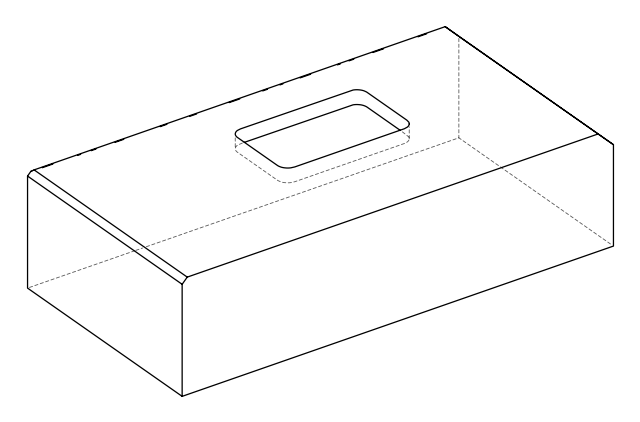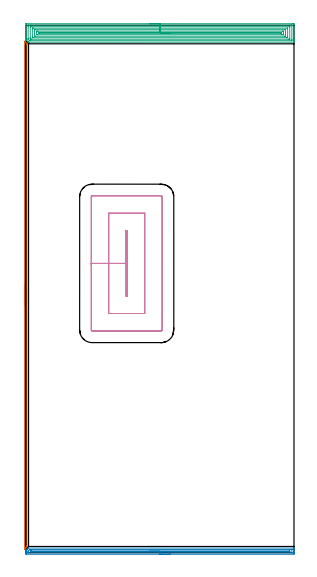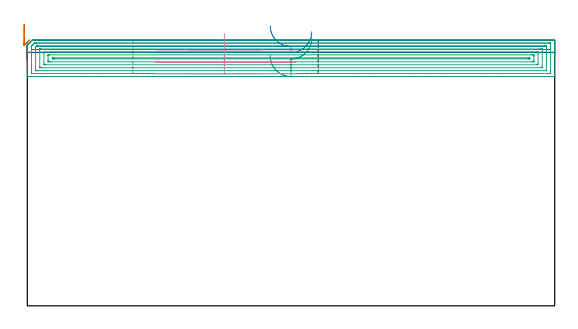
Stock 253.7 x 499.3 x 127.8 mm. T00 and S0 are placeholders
(PLAN: 4 operations, 1 tool changes, 29.9 min)
(1 AREA_MILL | FG_CHAMFER_SURFACE | UGT0205_001 | 3.99 min | 1397 mm3)
(2 AREA_MILL_1 | FG_CHAMFER_SURFACE_1 | UGT0205_001 | 6.23 min | 4397 mm3)
(3 AREA_MILL_2 | FG_CHAMFER_SURFACE_2 | UGT0205_001 | 14.41 min | 38846 mm3)
(4 MILL_RECTANGULAR_POCKET | POCKET_RECTANGULAR_STRAIGHT | UGT0201_105 | Follow Part, ap 5.5, ae 75% | 5.24 min | 213254 mm3)
(TOOL UGT0205_001 | Chamfer Mill 20 x 3 x 45 deg. | D20 FL50 Z2)
(TOOL UGT0201_105 | End Mill 22 mm | D22 FL25 Z2)
(OP 1 AREA_MILL)
G17 G21 G94 G90
T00 M6
G54
G17 G0 G90 X-1.5 Y233.85 S1061 M3
G43 Z137.8 H0
Z135.4
G94 G1 Y233.888 Z134.528 F250.
Y234.002 Z133.664
Y234.191 Z132.812
Y234.453 Z131.98
Y234.787 Z131.174
Y235.19 Z130.4
Y235.659 Z129.664
Y236.19 Z128.972
Y236.779 Z128.329
Y237.422 Z127.74
Y238.114 Z127.208
Y238.85 Z126.74
Y239.624 Z126.337
Y240.43 Z126.003
Y241.262 Z125.741
Y242.114 Z125.552
Y242.978 Z125.438
Y243.85 Z125.4
X-1.499 Y484.184 Z125.399
X-1.495 Y484.186 Z125.403
X-1.485 Y484.184 Z125.414
X-1.136 Y483.836 Z125.764
X-0.887 Y483.589 Z126.01
X-0.736 Y483.439 Z126.159
X-0.592 Y483.293 Z126.306
X-0.441 Y483.142 Z126.457
X-0.3 Y483.002 Z126.596
X-0.165 Y482.867 Z126.732
X0.005 Y482.696 Z126.903
X0.573 Y482.129 Z127.469
X0.897 Y481.803 Z127.797
X0.898 Y481.799 Z127.798
X0.9 Y480.91 Z127.8
Y6.79
X0.897 Y5.9 Z127.797
Y5.897
X0.573 Y5.571 Z127.469
X-0.165 Y4.833 Z126.732
X-0.3 Y4.698 Z126.596
X-0.441 Y4.558 Z126.457
X-0.592 Y4.407 Z126.306
X-0.736 Y4.261 Z126.159
X-0.887 Y4.112 Z126.01
X-1.019 Y3.98 Z125.879
X-1.173 Y3.825 Z125.722
X-1.334 Y3.665 Z125.564
X-1.397 Y3.602 Z125.501
X-1.495 Y3.516 Z125.402
X-1.499 Y3.525 Z125.399
X-1.5 Y243.85 Z125.4
Y244.722 Z125.438
Y245.587 Z125.552
Y246.438 Z125.741
Y247.27 Z126.003
Y248.076 Z126.337
Y248.85 Z126.74
Y249.586 Z127.208
Y250.278 Z127.74
Y250.921 Z128.329
Y251.51 Z128.972
Y252.042 Z129.664
Y252.51 Z130.4
Y252.913 Z131.174
Y253.247 Z131.98
Y253.509 Z132.812
Y253.698 Z133.664
Y253.812 Z134.528
Y253.85 Z135.4
G0 Z137.8
M5
M2
(OP 2 AREA_MILL_1)
G17 G21 G94 G90
T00 M6
G54
G17 G0 G90 X136.85 Y-1.5 S1061 M3
G43 Z137.8 H0
Z131.9
G94 G1 X136.812 Z131.028 F250.
X136.698 Z130.164
X136.509 Z129.312
X136.247 Z128.48
X135.913 Z127.674
X135.51 Z126.9
X135.042 Z126.164
X134.51 Z125.472
X133.921 Z124.829
X133.278 Z124.24
X132.586 Z123.708
X131.85 Z123.24
X131.076 Z122.837
X130.27 Z122.503
X129.438 Z122.241
X128.586 Z122.052
X127.722 Z121.938
X126.85 Z121.9
X0.602
X0.267 Y-1.497
X0.01 Y-1.492 Z121.903
X0. Y-1.169 Z122.225
Y-0.601 Z122.796
Y-0.296 Z123.1
Y0.272 Z123.668
Y0.577 Z123.972
Y1.187 Z124.587
Y1.886 Z125.285
X0.001 Y1.954 Z125.353
X0.01 Y2.008 Z125.405
X0.156 Y2.157 Z125.555
X0.32 Y2.323 Z125.718
X0.48 Y2.482 Z125.879
X0.602 Y2.603 Z126.001
X0.757 Y2.759 Z126.154
X0.907 Y2.909 Z126.306
X1.048 Y3.049 Z126.447
X1.193 Y3.196 Z126.591
X1.335 Y3.336 Z126.734
X1.494 Y3.495 Z126.893
X1.63 Y3.632 Z127.028
X2.067 Y4.069 Z127.465
X2.386 Y4.387 Z127.786
X2.412 Y4.4 Z127.8
X253.544
X253.69 Y4.398 Z127.788
X253.697 Y4.286 Z127.678
X253.7 Y4.168 Z127.567
Y3.806 Z127.205
Y3.196 Z126.59
Y1.145 Z124.542
Y0.577 Z123.972
Y-0.012 Z123.384
Y-0.296 Z123.1
Y-0.885 Z122.511
X253.696 Y-1.169 Z122.227
X253.69 Y-1.493 Z121.904
X253.434 Y-1.497 Z121.901
X253.098 Y-1.5 Z121.9
X126.85
Y-0.086 Z123.314
X2.386 Y-0.085 Z123.315
X2.17 Y-0.084 Z123.316
X2.045 Y-0.081 Z123.319
X2.019 Y-0.079 Z123.321
X2.01 Y-0.068 Z123.332
X2.007 Y-0.044 Z123.356
X2.001 Y0.081 Z123.481
X2. Y0.577 Z123.977
X2.001 Y0.954 Z124.354
X2.008 Y1.45 Z124.85
X2.01 Y1.542 Z124.942
X2.067 Y1.607 Z125.007
X2.143 Y1.688 Z125.088
X2.386 Y1.937 Z125.337
X3.023 Y2.573 Z125.973
X3.279 Y2.826 Z126.226
X3.41 Y2.949 Z126.349
X3.445 Y2.979 Z126.379
X3.499 Y2.981 Z126.381
X4.171 Y2.985 Z126.385
X4.386
X251.313
X251.53 Y2.984 Z126.384
X251.655 Y2.981 Z126.381
X251.681 Y2.979 Z126.379
X251.69 Y2.968 Z126.368
X251.693 Y2.944 Z126.344
X251.699 Y2.819 Z126.219
Y0.2 Z123.6
X251.696 Y0.073 Z123.473
X251.69 Y-0.027 Z123.373
X251.685 Y-0.079 Z123.321
X251.651 Y-0.08 Z123.32
X251.313 Y-0.084 Z123.316
X251.098 Y-0.085 Z123.315
X250.421 Y-0.086 Z123.314
X126.85
Y1.328 Z124.728
X5.063 Y1.329 Z124.729
X4.291 Y1.332 Z124.732
X4.283 Y1.335 Z124.735
X4.267 Y1.356 Z124.756
X4.356 Y1.45 Z124.85
X4.432 Y1.525 Z124.925
X4.466 Y1.555 Z124.955
X4.498 Y1.565 Z124.965
X4.567 Y1.567 Z124.967
X4.815 Y1.57 Z124.97
X4.939 Y1.571 Z124.971
X5.063
X249.405
X249.529 Y1.57 Z124.97
X249.652 Y1.566 Z124.966
X249.681 Y1.565 Z124.965
X249.69 Y1.549 Z124.949
X249.694 Y1.506 Z124.906
X249.695 Y1.45 Z124.85
X249.69 Y1.367 Z124.767
X249.686 Y1.335 Z124.735
X249.649 Y1.333 Z124.733
X249.529 Y1.331 Z124.731
X248.761 Y1.329 Z124.729
X248.637 Y1.328 Z124.728
X126.85
X125.978 Z124.767
X125.113 Z124.88
X124.262 Z125.069
X123.43 Z125.332
X122.624 Z125.665
X121.85 Z126.068
X121.114 Z126.537
X120.422 Z127.068
X119.779 Z127.657
X119.19 Z128.301
X118.658 Z128.993
X118.19 Z129.728
X117.787 Z130.502
X117.453 Z131.308
X117.191 Z132.14
X117.002 Z132.992
X116.888 Z133.857
X116.85 Z134.728
G0 Z137.8
M5
M2
(OP 3 AREA_MILL_2)
G17 G21 G94 G90
T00 M6
G54
G17 G0 G90 X116.85 Y500.8 S1061 M3
G43 Z137.8 H0
Z120.3
G94 G1 X116.888 Z119.428 F250.
X117.002 Z118.564
X117.191 Z117.712
X117.453 Z116.88
X117.787 Z116.074
X118.19 Z115.3
X118.658 Z114.564
X119.19 Z113.872
X119.779 Z113.229
X120.422 Z112.64
X121.114 Z112.108
X121.85 Z111.64
X122.624 Z111.237
X123.43 Z110.903
X124.262 Z110.641
X125.113 Z110.452
X125.978 Z110.338
X126.85 Z110.3
X252.685
X253.098 Y500.799 Z110.301
X253.507 Y500.796 Z110.302
X253.69 Y500.792 Z110.305
X253.695 Y500.393 Z110.704
X253.7 Y499.801 Z111.296
Y487.22 Z123.875
Y485.77 Z125.327
Y484.585 Z126.51
Y483.971 Z127.128
Y483.584 Z127.515
X253.697 Y483.44 Z127.653
X253.69 Y483.302 Z127.788
X253.544 Y483.3 Z127.8
X3.279
X2.475 Y483.305 Z127.795
X2.4 Y483.307 Z127.793
X2.386 Y483.317 Z127.783
X1.993 Y483.707 Z127.393
X1.94 Y483.759 Z127.34
X0.129 Y485.57 Z125.528
X0.075 Y485.623 Z125.472
X0.01 Y485.698 Z125.393
X0.001 Y485.767 Z125.325
X0. Y486.209 Z124.89
Y486.606 Z124.494
Y487.22 Z123.876
Y488.405 Z122.692
Y488.976 Z122.118
Y500.393 Z110.704
X0.003 Y500.682 Z110.415
X0.01 Y500.792 Z110.305
X0.122 Y500.799 Z110.299
X0.602 Y500.8 Z110.3
X126.85
Y499.386 Z111.714
X251.313 Y499.385 Z111.715
X251.446
X251.664 Y499.38 Z111.72
X251.685 Y499.379 Z111.721
X251.69 Y499.367 Z111.733
X251.696 Y499.339 Z111.761
X251.698 Y499.312 Z111.788
X251.7 Y499.135 Z111.965
Y498.637 Z112.463
Y485.961 Z125.139
X251.698 Y485.463 Z125.637
X251.695 Y485.087 Z126.013
X251.684 Y484.721 Z126.379
X251.313 Y484.716 Z126.384
X251.181 Y484.715 Z126.385
X4.039 Y484.714 Z126.386
X3.659 Y484.716 Z126.384
X3.47 Y484.719 Z126.381
X3.45 Y484.721 Z126.379
X3.425 Y484.736 Z126.364
X3.369 Y484.787 Z126.313
X3.279 Y484.872 Z126.228
X2.687 Y485.463 Z125.637
X2.386 Y485.764 Z125.336
X2.101 Y486.057 Z125.043
X2.032 Y486.13 Z124.97
X2.01 Y486.17 Z124.93
X2.007 Y486.215 Z124.885
X2.003 Y486.341 Z124.759
X2. Y486.721 Z124.379
Y498.139 Z112.961
X2.002 Y498.637 Z112.463
X2.005 Y499.013 Z112.087
X2.016 Y499.379 Z111.721
X2.386 Y499.384 Z111.716
X2.519 Y499.385 Z111.715
X126.85 Y499.386 Z111.714
Y497.972 Z113.128
X249.529 Y497.971 Z113.129
X249.601 Y497.97 Z113.13
X249.658 Y497.967 Z113.133
X249.688 Y497.965 Z113.135
X249.69 Y497.926 Z113.174
X249.696 Y497.759 Z113.341
X249.699 Y497.591 Z113.509
X249.7 Y487.052 Z124.048
X249.695 Y486.341 Z124.759
X249.691 Y486.181 Z124.919
X249.683 Y486.135 Z124.965
X249.637 Y486.133 Z124.967
X249.529 Y486.131 Z124.969
X248.853 Y486.129 Z124.971
X248.637 Y486.128 Z124.972
X5.279 Y486.129 Z124.971
X5.063 Y486.131 Z124.969
X4.847 Y486.135 Z124.965
X4.462 Y486.149 Z124.951
X4.261 Y486.341 Z124.759
X4.171 Y486.429 Z124.671
X4.076 Y486.531 Z124.569
X4.03 Y486.582 Z124.518
X4.01 Y486.62 Z124.48
X4.007 Y486.715 Z124.385
X4.002 Y487.051 Z124.049
X4. Y487.22 Z123.88
Y487.388 Z123.712
Y497.048 Z114.052
X4.005 Y497.759 Z113.341
X4.008 Y497.919 Z113.181
X4.017 Y497.965 Z113.135
X4.063 Y497.967 Z113.133
X4.171 Y497.969 Z113.131
X4.847 Y497.971 Z113.129
X5.063 Y497.972 Z113.128
X126.85
Y496.557 Z114.543
X247.181
X247.575 Y496.555 Z114.545
X247.656 Y496.553 Z114.547
X247.687 Y496.551 Z114.549
X247.69 Y496.514 Z114.586
X247.695 Y496.421 Z114.679
X247.7 Y496.046 Z115.054
Y496.002 Z115.098
Y488.098 Z123.002
X247.696 Y487.681 Z123.419
X247.693 Y487.577 Z123.523
X247.691 Y487.555 Z123.545
X247.67 Y487.55 Z123.55
X247.604 Y487.547 Z123.553
X247.415 Y487.544 Z123.556
X246.852 Y487.543 Z123.557
X246.524
X6.519
X6.125 Y487.545 Z123.555
X6.044 Y487.547 Z123.553
X6.013 Y487.549 Z123.551
X6.01 Y487.586 Z123.514
X6.005 Y487.679 Z123.421
X6. Y488.054 Z123.046
Y488.098 Z123.002
Y496.002 Z115.098
X6.004 Y496.419 Z114.681
X6.007 Y496.523 Z114.577
X6.009 Y496.545 Z114.555
X6.03 Y496.55 Z114.55
X6.096 Y496.553 Z114.547
X6.285 Y496.556 Z114.544
X6.848 Y496.557 Z114.543
X7.176
X126.85
Y495.143 Z115.957
X245.068 Y495.142 Z115.958
X245.69 Y495.124 Z115.976
X245.699 Y494.503 Z116.597
Y489.854 Z121.246
X245.697 Y489.235 Z121.865
X245.69 Y488.976 Z122.124
X245.087 Y488.957 Z122.143
X245.068
X8.632 Y488.958
X8.01 Y488.976 Z122.124
X8.001 Y489.597 Z121.503
X8. Y494.246 Z116.854
X8.003 Y494.865 Z116.235
X8.01 Y495.124 Z115.976
X8.613 Y495.143 Z115.957
X8.632
X126.85
Y493.729 Z117.371
X242.916
X243.284 Y493.727 Z117.373
X243.65 Y493.723 Z117.377
X243.69 Y493.722 Z117.378
X243.694 Y493.686 Z117.414
X243.698 Y493.613 Z117.487
X243.7 Y493.504 Z117.596
Y493.367 Z117.733
Y491.201 Z119.899
X243.699 Y490.733 Z120.367
X243.697 Y490.528 Z120.572
X243.694 Y490.426 Z120.675
X243.69 Y490.38 Z120.72
X243.644 Y490.377 Z120.723
X243.284 Y490.373 Z120.727
X242.758 Y490.371 Z120.729
X242.391
X10.783
X10.416 Y490.373 Z120.727
X10.05 Y490.377 Z120.723
X10.01 Y490.378 Z120.722
X10.006 Y490.414 Z120.686
X10.002 Y490.487 Z120.613
X10. Y490.596 Z120.504
Y490.733 Z120.367
Y492.899 Z118.201
X10.001 Y493.367 Z117.733
X10.002 Y493.572 Z117.528
X10.006 Y493.674 Z117.426
X10.01 Y493.719 Z117.381
X10.056 Y493.723 Z117.377
X10.416 Y493.727 Z117.373
X10.942 Y493.729 Z117.371
X11.309
X126.85
Y492.315 Z118.785
X240.784
X241.322 Y492.314 Z118.786
X241.499 Y492.312 Z118.788
X241.683 Y492.308 Z118.792
X241.69 Y492.302 Z118.798
X241.697 Y492.294 Z118.806
X241.696 Y491.951 Z119.149
X241.694 Y491.853 Z119.247
X241.69 Y491.793 Z119.307
X241.633 Y491.791 Z119.309
X241.499 Y491.788 Z119.312
X241.322 Y491.786 Z119.314
X241.145 Y491.785 Z119.315
X12.739 Y491.786 Z119.314
X12.201 Y491.789 Z119.311
X12.016 Y491.792 Z119.308
X12.01 Y491.798 Z119.302
X12.005 Y491.803 Z119.297
X12.161 Y492.308 Z118.792
X12.201 Y492.31 Z118.79
X12.38 Y492.313 Z118.787
X12.916 Y492.314 Z118.786
X13.093 Y492.315 Z118.785
X126.85
X127.722 Z118.823
X128.586 Z118.937
X129.438 Z119.126
X130.27 Z119.388
X131.076 Z119.722
X131.85 Z120.125
X132.586 Z120.594
X133.278 Z121.125
X133.921 Z121.714
X134.51 Z122.357
X135.042 Z123.05
X135.51 Z123.785
X135.913 Z124.559
X136.247 Z125.365
X136.509 Z126.197
X136.698 Z127.049
X136.812 Z127.914
X136.85 Z128.785
G0 Z137.8
M5
M2
(OP 4 MILL_RECTANGULAR_POCKET)
G17 G21 G94 G90
T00 M6
G54
G17 G0 G90 X95.025 Y304.9 S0 M3
G43 Z137.8 H0
Z130.8
G94 G1 X94.8 Z130.74 F250.
Y273.9 Z122.433
Y242.9 F500.
X95.9
Y304.9
X94.8
Y273.9
X78.3
Y226.4
X112.4
Y321.4
X78.3
Y273.9
X61.8
Y210.8
G3 X62.7 Y209.9 R0.9
G1 X128.
G3 X128.9 Y210.8 R0.9
G1 Y337.
G3 X128. Y337.9 R0.9
G1 X62.7
G3 X61.8 Y337. R0.9
G1 Y273.9
Y272.9
G0 X95.025 Y304.9 Z125.433
G1 X94.8 Z125.373 F250.
Y273.9 Z117.067
Y242.9 F500.
X95.9
Y304.9
X94.8
Y273.9
X78.3
Y226.4
X112.4
Y321.4
X78.3
Y273.9
X61.8
Y210.8
G3 X62.7 Y209.9 R0.9
G1 X128.
G3 X128.9 Y210.8 R0.9
G1 Y337.
G3 X128. Y337.9 R0.9
G1 X62.7
G3 X61.8 Y337. R0.9
G1 Y273.9
Y272.9
G0 X95.025 Y304.9 Z120.067
G1 X94.8 Z120.006 F250.
Y273.9 Z111.7
Y242.9 F500.
X95.9
Y304.9
X94.8
Y273.9
X78.3
Y226.4
X112.4
Y321.4
X78.3
Y273.9
X61.8
Y210.8
G3 X62.7 Y209.9 R0.9
G1 X128.
G3 X128.9 Y210.8 R0.9
G1 Y337.
G3 X128. Y337.9 R0.9
G1 X62.7
G3 X61.8 Y337. R0.9
G1 Y273.9
Y272.9
G0 Z137.8
M5
M2
